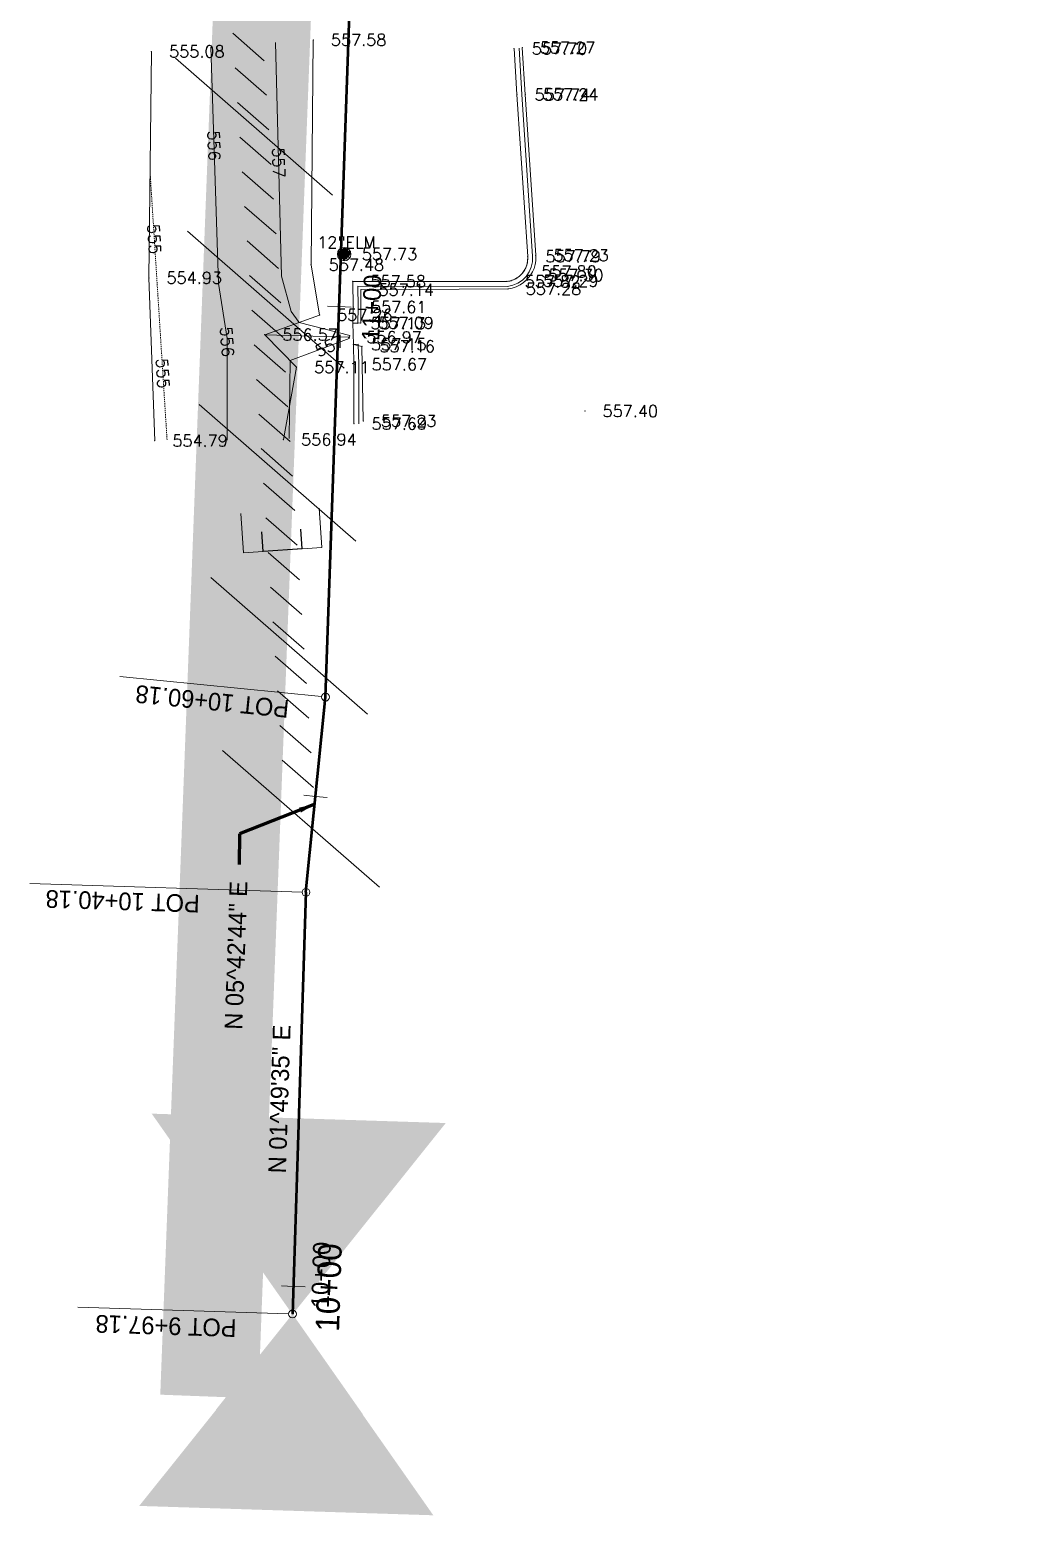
# Model space of a CAD drawing. Extents: x 2536931 to 2538613, y 7112513 to 7131087.
# Drawn here: x 2538183.3 to 2538284.4, y 7121475.9 to 7121627.3 of the extents above; entities that cross this region are included whole.
import ezdxf
from ezdxf.enums import TextEntityAlignment as Align

# ---------------------------------------------------------------- set-up
doc = ezdxf.new("R2010")
doc.units = 0
doc.header["$MEASUREMENT"] = 0
doc.linetypes.add('DGN Style 4', pattern=[1.5247442917175293, 0.7623721458587647, -0.3811860729293823, 0, -0.3811860729293823])
doc.linetypes.add('HIDDEN2', pattern=[0.1875, 0.125, -0.0625])
for name, color, linetype, lineweight in [('100 SCALE PLUG', 7, 'Continuous', 0), ('C-WATR-INST-100SCALE', 7, 'Continuous', 30), ('C-WATR-INST-200SCALE', 3, 'Continuous', 30), ('C-WATR-INST-20SCALE', 30, 'Continuous', 30), ('C-WATR-INST-40SCALE', 1, 'Continuous', 30), ('C-WATR-UGND', 4, 'Continuous', 53), ('C-WATR-UGND-ABANDON-100', 7, 'Continuous', 13), ('C-WATR-UGND-ABANDON-20', 7, 'Continuous', 13), ('D_ALIGN_WL_20_SCALE', 7, 'Continuous', 30), ('D_ALIGN_WL_CENTERLINE', 7, 'DGN Style 4', 30), ('D_ALIGN_WL_POT_20_SCALE', 7, 'Continuous', 0), ('distance', 54, 'Continuous', 0), ('PT', 7, 'Continuous', 0), ('PTELEV', 5, 'Continuous', 0), ('V-PVMT-CONC', 8, 'Continuous', 0), ('V-ROAD-CURB-BACK', 8, 'Continuous', 0), ('V-ROAD-CURB-FACE', 54, 'Continuous', 0), ('V-SITE-VEGE', 8, 'Continuous', 0), ('V-SITE-VEGE-DESC', 8, 'Continuous', 0), ('V-TINN-BRKL', 100, 'Continuous', 0), ('V-TOPO-MAJR', 252, 'HIDDEN2', 0), ('V-TOPO-MINR', 8, 'Continuous', 0)]:
    doc.layers.add(name, color=color, linetype=linetype, lineweight=lineweight)
doc.styles.add('L90', font='simplex.shx', dxfattribs={"height": 0.007499985})
doc.styles.add('PTXT', font='romans.shx')
doc.styles.add('ROMANS', font='romans.shx')
doc.styles.add('Style-BRIDGE', font='BRIDGE.shx')
doc.styles.add('Style-LEROY', font='LEROY.shx')
doc.dimstyles.new('Rob Rd', dxfattribs={"dimtxt": 1.8, "dimasz": 2.25, "dimexe": 0.9, "dimexo": 0.9, "dimgap": 0.9, "dimtad": 0, "dimjust": 1, "dimlfac": 1.000002000004, "dimzin": 11, "dimdsep": 46, "dimtxsty": 'Style-BRIDGE', "dimcen": 0.09, "dimclrd": 7, "dimclre": 7, "dimadec": 4, "dimazin": 3, "dimtfac": 1, "dimtmove": 0, "dimatfit": 3, "dimfxl": 0, "dimfrac": 2, "dimtzin": 11, "dimlwd": 13, "dimlwe": 13, "dimarcsym": 0})

# ---------------------------------------------------------------- blocks, each defined once
blk = doc.blocks.new('TREE')
at = {"linetype": 'Continuous', "flags": 128}
blk.add_lwpolyline([(0.03453942202031612, 0, 0.9999999999999999), (-0.03453942202031612, -2.114859783171583e-18, 0.9999999999999999), (0.03453942202031612, 2.114859783171583e-18)], format="xyb", dxfattribs=at)
for points in [[(0.03453942202031612, 0.004934202879667282), (-0.03453942202031612, 0.004934202879667282)], [(-0.03453942202031612, 0), (0.03453942202031612, 0)], [(-0.02960521867498755, 0.01480260957032442), (0.02960521867498755, 0.01480260957032442)], [(0.02960521867498755, 0.009868406690657139), (-0.02960521867498755, 0.009868406690657139)], [(-0.02960521867498755, 0.009868406690657139), (0.02467101579532027, 0.009868406690657139)], [(-0.02960521867498755, 0.004934202879667282), (0.02467101579532027, 0.004934202879667282)], [(0.02467101579532027, 0.02467101532965899), (-0.02467101579532027, 0.02467101532965899)], [(-0.0197368124499917, 0.0197368124499917), (0.0197368124499917, 0.0197368124499917)], [(0.01480260957032442, 0.0197368124499917), (-0.0197368124499917, 0.0197368124499917)], [(0.009868406224995852, 0.02467101532965899), (-0.009868406224995852, 0.02467101532965899)], [(-0.004934203345328569, 0.02960521914064884), (0.009868406224995852, 0.02960521914064884)], [(-0.02960521867498755, -0.004934202879667282), (0.02960521867498755, -0.004934202879667282)], [(-0.02960521867498755, -0.004934202879667282), (0.02960521867498755, -0.004934202879667282)], [(-0.02960521867498755, -0.009868406690657139), (0.02467101579532027, -0.009868406690657139)], [(0.0197368124499917, -0.01480260957032442), (-0.02467101579532027, -0.01480260957032442)], [(0.02960521867498755, -0.01480260957032442), (-0.02467101579532027, -0.01480260957032442)], [(0.01480260957032442, -0.0197368124499917), (-0.0197368124499917, -0.0197368124499917)], [(-0.01480260957032442, -0.02467101532965899), (0.01480260957032442, -0.02467101532965899)], [(-0.009868406224995852, -0.02467101532965899), (0.004934203345328569, -0.02467101532965899)], [(-0.004934203345328569, -0.02960521914064884), (0.004934203345328569, -0.02960521914064884)]]:
    blk.add_lwpolyline(points, dxfattribs=at)
blk = doc.blocks.new('WVP40SC_2')
at = {"layer": 'C-WATR-INST-200SCALE', "extrusion": (0, 0, -1)}
blk.add_solid([(3.999999997322448, -2.999999999708962), (3.99999999802094, 3.000000000116415), (-1.164153218269348e-10, -1.164153218269348e-10)], dxfattribs=at)
at = {"layer": 'C-WATR-INST-200SCALE'}
blk.add_solid([(1.164153218269348e-10, -1.164153218269348e-10), (4, -3), (3.999999998486601, 3.000000000116415)], dxfattribs=at)
blk = doc.blocks.new('WVP40SC')
at = {"layer": 'C-WATR-INST-40SCALE', "extrusion": (0, 0, -1)}
blk.add_solid([(3.999999997206032, -2.999999999534339), (3.999999998137355, 3.000000000465661), (0, 0)], dxfattribs=at)
at = {"layer": 'C-WATR-INST-40SCALE'}
blk.add_solid([(0, 0), (4, -3), (3.999999998137355, 3)], dxfattribs=at)
blk = doc.blocks.new('WVP40SC_1')
at = {"layer": 'C-WATR-INST-20SCALE', "extrusion": (0, 0, -1)}
blk.add_solid([(3.999999998137355, -3.000000000465661), (4, 2.999999999534339), (0, 2.328306436538696e-10)], dxfattribs=at)
at = {"layer": 'C-WATR-INST-20SCALE'}
blk.add_solid([(0, 2.328306436538696e-10), (4, -3.000000000698492), (4, 2.999999999534339)], dxfattribs=at)
blk = doc.blocks.new('WVP40SC_7')
at = {"layer": 'C-WATR-INST-100SCALE', "extrusion": (0, 0, -1)}
blk.add_solid([(3.999999997671694, -2.999999999767169), (4.000000000465661, 3.000000000814907), (0, -2.328306436538696e-10)], dxfattribs=at)
at = {"layer": 'C-WATR-INST-100SCALE'}
blk.add_solid([(0, -2.328306436538696e-10), (3.999999998603016, -3.000000000116415), (3.999999999068677, 2.999999999883585)], dxfattribs=at)
blk = doc.blocks.new('*U70')
at = {"layer": 'C-WATR-INST-20SCALE'}
for p, q in [((-1.869266568683088, 1.227106725797057), (-2.103709058777895, -0.7591049233451486)), ((2.103156731347553, 0.7582217464223504), (-1.869266568683088, 1.227106725797057)), ((2.103156731347553, 0.7582217464223504), (1.868714241369162, -1.227989903651178))]:
    blk.add_line(p, q, dxfattribs=at)
blk = doc.blocks.new('*U103')
at = {"layer": '100 SCALE PLUG'}
for p, q in [((-1.868937989449478, 1.227168299257755), (-2.103380480912165, -0.7590433498844504)), ((2.103485309766256, 0.7582833198830485), (-1.868937989449478, 1.227168299257755)), ((2.103485309766256, 0.7582833198830485), (1.869042821010225, -1.227928329259157))]:
    blk.add_line(p, q, dxfattribs=at)

msp = doc.modelspace()

# ---------------------------------------------------------------- linework, layer by layer
at = {"layer": 'C-WATR-UGND'}
for p, q in [((2538213.425363729, 7121559.272456246), (2538219.503026804, 7121731.753817371)), ((2538211.434697284, 7121539.371771658), (2538213.425363729, 7121559.272456246)), ((2538211.434697284, 7121539.371771658), (2538210.064177316, 7121496.389616135))]:
    msp.add_line(p, q, dxfattribs=at)
at = {"layer": 'C-WATR-UGND-ABANDON-100'}
for p, q in [((2538198.145734743, 7121624.377499802), (2538214.127404259, 7121610.428082629)), ((2538199.343250917, 7121606.740437834), (2538215.324920433, 7121592.791020657)), ((2538200.540767092, 7121589.103375867), (2538216.522436607, 7121575.15395869)), ((2538201.738283265, 7121571.466313891), (2538217.719952781, 7121557.516896714)), ((2538202.935799445, 7121553.829251917), (2538218.917468956, 7121539.879834741))]:
    msp.add_line(p, q, dxfattribs=at)
at = {"layer": 'C-WATR-UGND-ABANDON-20', "linetype": 'Continuous'}
for p, q in [((2538203.986840077, 7121626.921165178), (2538207.18317398, 7121624.131281742)), ((2538204.226343312, 7121623.393752783), (2538207.422677215, 7121620.603869348)), ((2538204.465846547, 7121619.866340389), (2538207.66218045, 7121617.076456952)), ((2538204.705349782, 7121616.338927994), (2538207.901683684, 7121613.549044559)), ((2538204.944853017, 7121612.811515599), (2538208.14118692, 7121610.021632165)), ((2538205.184356252, 7121609.284103204), (2538208.380690155, 7121606.49421977)), ((2538205.423859487, 7121605.756690811), (2538208.62019339, 7121602.966807375)), ((2538205.663362722, 7121602.229278416), (2538208.859696625, 7121599.439394981)), ((2538205.902865957, 7121598.701866022), (2538209.09919986, 7121595.911982586)), ((2538206.142369192, 7121595.174453626), (2538209.338703095, 7121592.384570191)), ((2538206.381872427, 7121591.647041232), (2538209.57820633, 7121588.857157797)), ((2538206.621375662, 7121588.119628836), (2538209.817709565, 7121585.329745403)), ((2538206.860878897, 7121584.592216442), (2538210.0572128, 7121581.802333008)), ((2538207.100382132, 7121581.064804048), (2538210.296716035, 7121578.274920614)), ((2538207.339885367, 7121577.537391654), (2538210.53621927, 7121574.747508218)), ((2538207.579388602, 7121574.00997926), (2538210.775722505, 7121571.220095824)), ((2538207.818891836, 7121570.482566866), (2538211.01522574, 7121567.692683429)), ((2538208.058395072, 7121566.95515447), (2538211.254728974, 7121564.165271036)), ((2538208.297898307, 7121563.427742076), (2538211.494232209, 7121560.637858641)), ((2538208.537401542, 7121559.900329682), (2538211.733735444, 7121557.110446247)), ((2538208.776904777, 7121556.372917286), (2538211.97323868, 7121553.583033851)), ((2538209.016408011, 7121552.845504892), (2538212.212741915, 7121550.055621457))]:
    msp.add_line(p, q, dxfattribs=at)
at = {"layer": 'D_ALIGN_WL_20_SCALE', "color": 30, "lineweight": 13}
for p, q in [((2538214.827475459, 7121599.063760999), (2538213.628219739, 7121599.106018737)), ((2538214.827475459, 7121599.063760999), (2538216.02673118, 7121599.02150326)), ((2538212.412114498, 7121549.143007743), (2538211.218073422, 7121549.262447728)), ((2538212.412114498, 7121549.143007743), (2538213.606155573, 7121549.023567759)), ((2538210.154049553, 7121499.208183641), (2538208.954659111, 7121499.246427152)), ((2538210.154049553, 7121499.208183641), (2538211.353439996, 7121499.169940129))]:
    msp.add_line(p, q, dxfattribs=at)
at = {"layer": 'D_ALIGN_WL_CENTERLINE', "color": 30, "lineweight": 13}
for p, q in [((2538213.4253637, 7121559.2724562), (2538219.5030268, 7121731.7538174)), ((2538211.4346973, 7121539.3717717), (2538213.4253637, 7121559.2724562)), ((2538210.0641773, 7121496.3896161), (2538211.4346973, 7121539.3717717))]:
    msp.add_line(p, q, dxfattribs=at)
at = {"layer": 'D_ALIGN_WL_POT_20_SCALE', "color": 30, "lineweight": 13}
for p, q in [((2538213.027350008, 7121559.312269528), (2538192.460967761, 7121561.369525705)), ((2538211.034900486, 7121539.384519537), (2538183.268304422, 7121540.269879396)), ((2538209.664380485, 7121496.402363937), (2538188.175148858, 7121497.087565071))]:
    msp.add_line(p, q, dxfattribs=at)
for centre in [(2538213.4253637, 7121559.2724562), (2538211.4346973, 7121539.3717717), (2538210.0641773, 7121496.3896161)]:
    msp.add_circle(centre, 0.4, dxfattribs=at)
at = {"layer": 'distance', "color": 7, "linetype": 'Continuous', "lineweight": 0, "const_width": 10}
msp.add_lwpolyline([(2538201.576477266, 7121487.977752408), (2538232.633022452, 7122301.230520007), (2538462.451899583, 7122316.75061875)], dxfattribs=at)
at = {"layer": 'PT'}
for p in [(2538212.179, 7121626.249, 557.5819999999367), (2538195.68, 7121625.067, 555.0829999996349), (2538232.66, 7121625.367, 557.7009999998845), (2538233.483, 7121625.449, 557.2689999998547), (2538232.946, 7121620.671, 557.7399999997579), (2538233.794, 7121620.687, 557.2349999998696), (2538211.95, 7121603.327, 557.4819999998435), (2538215.325, 7121604.416, 557.7309999996796), (2538234.044, 7121604.183, 557.7930000000633), (2538234.855, 7121604.305, 557.2259999997914), (2538195.416, 7121601.996, 554.9269999996759), (2538216.209, 7121601.637, 557.5770000000484), (2538231.945, 7121601.628, 557.8149999999441), (2538233.626, 7121602.637, 557.8040000000037), (2538233.801, 7121601.679, 557.2879999997094), (2538234.329, 7121602.268, 557.2999999998137), (2538217.03, 7121600.781, 557.1379999998026), (2538232.048, 7121600.869, 557.280999999959), (2538216.262, 7121599.026, 557.6129999998957), (2538212.815, 7121598.212, 557.2560000000522), (2538216.214, 7121597.369, 557.1339999996126), (2538217.017, 7121597.402, 557.0849999999627), (2538207.23, 7121596.2, 556.5669999998063), (2538215.791, 7121595.944, 556.9660000000149), (2538216.271, 7121595.215, 557.1499999999069), (2538217.132, 7121595.017, 557.1579999998212), (2538210.469, 7121592.89, 557.1099999998696), (2538216.331, 7121593.173, 557.6719999997877), (2538239.875, 7121588.422, 557.3999999999069), (2538216.324, 7121587.128, 557.6889999997802), (2538217.282, 7121587.417, 557.2319999998435), (2538196.013, 7121585.401, 554.7930000000633), (2538209.143, 7121585.507, 556.9409999996424)]:
    msp.add_point(p, dxfattribs=at)
at = {"layer": 'V-PVMT-CONC', "flags": 128}
msp.add_lwpolyline([(2538216.271, 7121595.215), (2538216.214, 7121597.369)], dxfattribs=at)
at = {"layer": 'V-ROAD-CURB-BACK', "flags": 128}
msp.add_lwpolyline([(2538216.214, 7121597.369), (2538216.262, 7121599.026), (2538216.209, 7121601.637), (2538231.945, 7121601.627999999, 0.4029773752353625), (2538234.044, 7121604.183), (2538232.946, 7121620.671), (2538232.66, 7121625.367)], format="xyb", dxfattribs=at)
msp.add_lwpolyline([(2538216.324, 7121587.128), (2538216.331, 7121593.173), (2538216.271, 7121595.215)], dxfattribs=at)
at = {"layer": 'V-ROAD-CURB-FACE', "flags": 128}
msp.add_lwpolyline([(2538233.159075281, 7121625.397395129), (2538233.444989142, 7121620.702809499), (2538234.542706463, 7121604.21905433, -0.4057688395745281), (2538231.972719397, 7121601.127984065), (2538216.719258293, 7121601.136708084), (2538216.762146979, 7121599.023833358), (2538216.713790345, 7121597.354522066), (2538216.214, 7121597.369)], format="xyb", dxfattribs=at)
msp.add_lwpolyline([(2538216.823999665, 7121587.127421009), (2538216.831008504, 7121593.18005472), (2538216.7707843, 7121595.229685141), (2538216.271, 7121595.215)], dxfattribs=at)
at = {"layer": 'V-TINN-BRKL', "extrusion": (0.02767852216332614, -0.00707569918512001, 0.9995918336460617), "elevation": 20417.88513423222, "flags": 128}
msp.add_lwpolyline([(7528384.588896191, -694974.679141276), (7528362.17132243, -694980.1396778482), (7528346.24122618, -694984.8301387498)], dxfattribs=at)
at = {"layer": 'V-TINN-BRKL', "extrusion": (-0.0001964207911292221, 0.007422638317409551, 0.9999724325496587), "elevation": 52919.60171672767, "flags": 128}
msp.add_lwpolyline([(2538216.331472538, 7121398.59335906), (2538216.274469396, 7121400.747418399)], dxfattribs=at)
at = {"layer": 'V-TINN-BRKL', "extrusion": (-0.04651462000975039, 0.001390928947844422, 0.9989166408875221), "elevation": -107602.1464619435, "flags": 128}
msp.add_lwpolyline([(-7194280.517960731, 2321718.823417901), (-7194280.517960731, 2321727.397533482)], dxfattribs=at)
at = {"layer": 'V-TINN-BRKL', "extrusion": (-0.9927813168236101, 0.001486892963427543, 0.1199293380090721), "elevation": -2509237.823462259, "flags": 128}
msp.add_lwpolyline([(-7125380.634267872, 303680.7571103782), (-7125386.679271575, 303680.7399867878), (-7125388.721179424, 303680.2141918256)], dxfattribs=at)
at = {"layer": 'V-TINN-BRKL', "extrusion": (-0.007084038298305041, 0.009596332889404566, 0.9999288608678439), "elevation": 50917.4874784179, "flags": 128}
msp.add_lwpolyline([(2538157.534531188, 7121426.708075788), (2538157.384010709, 7121434.308425752), (2538156.52297564, 7121434.506434869)], dxfattribs=at)
at = {"layer": 'V-TINN-BRKL'}
for points in [[(2538212.179, 7121626.249, 557.5819999999367), (2538211.95, 7121603.327, 557.4819999998435), (2538212.815, 7121598.212, 557.2560000000522), (2538207.23, 7121596.2, 556.5669999998063), (2538210.469, 7121592.89, 557.1099999998696), (2538209.143, 7121585.507, 556.9409999996424)], [(2538216.214, 7121597.369, 557.1339999996126), (2538216.262, 7121599.026, 557.6129999998957), (2538216.209, 7121601.637, 557.5770000000484), (2538231.945, 7121601.628, 557.8149999999441), (2538232.078263831, 7121601.647483011, 557.8142666663043), (2538232.210215102, 7121601.6744589, 557.8135333331302), (2538232.340432866, 7121601.70884161, 557.812799999956), (2538232.468501704, 7121601.750521452, 557.8120666663162), (2538232.594013055, 7121601.799365461, 557.8113333331421), (2538232.716566516, 7121601.855217818, 557.810599999968), (2538232.835771121, 7121601.917900342, 557.8098666663282), (2538232.951246585, 7121601.987213066, 557.809133333154), (2538233.062624523, 7121602.062934869, 557.8083999999799), (2538233.169549619, 7121602.144824186, 557.8076666668057), (2538233.271680763, 7121602.232619777, 557.806933333166), (2538233.368692141, 7121602.326041559, 557.8061999999918), (2538233.460274268, 7121602.424791498, 557.805466666352), (2538233.546134982, 7121602.528554567, 557.8047333331779), (2538233.626000372, 7121602.636999742, 557.8040000000037), (2538233.686002668, 7121602.727847262, 557.8032666663639), (2538233.741795491, 7121602.821339017, 557.8025333331898), (2538233.793262529, 7121602.9172801, 557.8018000000156), (2538233.840296484, 7121603.0154705, 557.8010666663758), (2538233.882799303, 7121603.115705512, 557.8003333332017), (2538233.920682379, 7121603.217776175, 557.7995999995619), (2538233.953866733, 7121603.321469694, 557.7988666663878), (2538233.982283188, 7121603.426569897, 557.7981333332136), (2538234.0058725, 7121603.532857675, 557.7974000000395), (2538234.024585492, 7121603.640111445, 557.7966666663997), (2538234.038383152, 7121603.748107612, 557.7959333332255), (2538234.047236716, 7121603.85662103, 557.7952000000514), (2538234.051127726, 7121603.965425476, 557.7944666664116), (2538234.050048071, 7121604.074294121, 557.7937333332375), (2538234.044, 7121604.183, 557.7930000000633), (2538232.946, 7121620.671, 557.7399999997579), (2538232.66, 7121625.367, 557.7009999998845)], [(2538216.214, 7121597.369, 557.1339999996126), (2538217.017, 7121597.402, 557.0849999999627), (2538217.03, 7121600.781, 557.1379999998026), (2538232.048, 7121600.869, 557.280999999959), (2538232.470977188, 7121600.957849852, 557.2839868813753), (2538232.879152323, 7121601.099966199, 557.2869737632573), (2538233.265846991, 7121601.293023784, 557.2899606451392), (2538233.624734231, 7121601.533863869, 557.2929475265555), (2538233.949942059, 7121601.818545912, 557.2959344084375), (2538234.329, 7121602.268, 557.2999999998137), (2538234.530490938, 7121602.605776672, 557.2864358182997), (2538234.687216065, 7121602.966510525, 557.2728716372512), (2538234.7966111, 7121603.344299361, 557.2593074557371), (2538234.856886163, 7121603.732961933, 557.2457432746887), (2538234.867055053, 7121604.126139084, 557.2321790931746), (2538234.855, 7121604.305, 557.2259999997914), (2538233.794, 7121620.687, 557.2349999998696), (2538233.483, 7121625.449, 557.2689999998547)]]:
    msp.add_polyline3d(points, dxfattribs=at)
at = {"layer": 'V-TOPO-MAJR', "elevation": 555, "flags": 128}
msp.add_lwpolyline([(2538195.539538461, 7121612.792044869), (2538197.278321229, 7121585.411215085)], dxfattribs=at)
at = {"layer": 'V-TOPO-MINR', "flags": 128}
for points, elevation in [([(2538208.336495798, 7121625.973720285), (2538208.956516728, 7121602.164921494), (2538209.940754626, 7121598.584624387), (2538210.739876633, 7121597.464435413), (2538215.90207713, 7121596.133201257), (2538215.855640584, 7121595.806998311), (2538209.812848988, 7121593.560534071), (2538209.709415775, 7121585.634859625)], 557), ([(2538201.734254902, 7121625.500731088), (2538202.533070705, 7121601.428975314), (2538203.40044455, 7121595.819263607), (2538203.390984171, 7121585.460563314)], 556)]:
    msp.add_lwpolyline(points, dxfattribs=dict(at, elevation=elevation))

# ---------------------------------------------------------------- block references
at = {"layer": '100 SCALE PLUG', "extrusion": (0, 0, -1), "xscale": 2, "yscale": 2, "zscale": 2, "rotation": 182.8474689342158}
msp.add_blockref('*U103', (-2538208.930562494, 7121576.249908322), dxfattribs=at)
at = {"layer": 'C-WATR-INST-100SCALE', "xscale": 2.500000000000001, "yscale": 2.500000000000001, "zscale": 2.500000000000001, "rotation": 88.17507458863898}
msp.add_blockref('WVP40SC_7', (2538210.064177316, 7121496.389616135), dxfattribs=at)
at = {"layer": 'C-WATR-INST-200SCALE', "xscale": 5.000000000000001, "yscale": 5.000000000000001, "zscale": 5.000000000000001, "rotation": 88.17507456812497}
msp.add_blockref('WVP40SC_2', (2538210.062841615, 7121496.343276858), dxfattribs=at)
at = {"layer": 'C-WATR-INST-20SCALE', "extrusion": (0, 0, -1), "rotation": 182.8474689342158}
msp.add_blockref('*U70', (-2538208.998375468, 7121575.252582375), dxfattribs=at)
at = {"layer": 'C-WATR-INST-20SCALE', "xscale": 0.5000000000000001, "yscale": 0.5000000000000001, "zscale": 0.5000000000000001, "rotation": 88.17507458863898}
msp.add_blockref('WVP40SC_1', (2538210.064177316, 7121496.389616135), dxfattribs=at)
at = {"layer": 'C-WATR-INST-40SCALE', "rotation": 88.17507456812497}
msp.add_blockref('WVP40SC', (2538210.064177316, 7121496.389616135), dxfattribs=at)
at = {"layer": 'V-SITE-VEGE', "xscale": 20, "yscale": 20, "zscale": 20}
msp.add_blockref('TREE', (2538215.325, 7121604.416), dxfattribs=at)

# ---------------------------------------------------------------- texts
at = {"layer": 'D_ALIGN_WL_20_SCALE', "color": 30, "lineweight": 13, "char_height": 1.8, "attachment_point": 2, "line_spacing_factor": 0.7228915662650602, "style": 'L90'}
for s, insert, rotation in [('\\FBRIDGE.shx;11+00', (2538217.225986901, 7121598.979245522), 88.01785392791635), ('\\FBRIDGE.shx;N 05^ 42\'44" E', (2538203.404517202, 7121532.975973693), 87.99665683543951), ('\\FBRIDGE.shx;N 01^ 49\'35" E', (2538207.827699264, 7121518.335976457), 88.17369755772346), ('\\FBRIDGE.shx;10+00', (2538212.065802585, 7121500.4028624), 88.19335443615077)]:
    msp.add_mtext(s, dxfattribs=dict(at, insert=insert, rotation=rotation))
at = {"layer": 'D_ALIGN_WL_POT_20_SCALE', "color": 30, "lineweight": 13}
for s, height, rotation, style, p in [('POT 10+60.18', 1.8, 174.2877023640794, 'Style-BRIDGE', (2538201.790794089, 7121557.929462676)), ('POT 10+40.18', 1.8, 178.1736975574185, 'Style-BRIDGE', (2538192.717803431, 7121537.554477487)), ('10+00', 2.4, 88.17369755741846, 'Style-LEROY', (2538212.552830439, 7121499.131696616)), ('POT 9+97.18', 1.8, 178.1736975574185, 'Style-BRIDGE', (2538197.1367521, 7121494.274010194))]:
    msp.add_text(s, height=height, rotation=rotation, dxfattribs=dict(at, style=style)).set_placement(p, align=Align.TOP_CENTER)
at = {"layer": 'PTELEV', "style": 'PTXT'}
for s, p in [('557.58', (2538213.978999998, 7121625.649000004, 557.5819999999367)), ('557.70', (2538234.460000005, 7121624.766999997, 557.7009999998845)), ('557.27', (2538235.282999998, 7121624.849000007, 557.2689999998547)), ('555.08', (2538197.479999999, 7121624.467, 555.0829999996349)), ('557.74', (2538234.745999999, 7121620.071000002, 557.7399999997579)), ('557.24', (2538235.593999999, 7121620.086999997, 557.2349999998696)), ('557.73', (2538217.125000002, 7121603.816000007, 557.7309999996796)), ('557.79', (2538235.844000002, 7121603.582999997, 557.7930000000633)), ('557.23', (2538236.654999999, 7121603.704999998, 557.2259999997914)), ('557.48', (2538213.750000002, 7121602.726999998, 557.4819999998435)), ('557.80', (2538235.425999999, 7121602.037, 557.8040000000037)), ('554.93', (2538197.216000002, 7121601.395999998, 554.9269999996759)), ('557.58', (2538218.009000001, 7121601.036999993, 557.5770000000484)), ('557.82', (2538233.745000003, 7121601.027999997, 557.8149999999441)), ('557.29', (2538235.601000001, 7121601.079000004, 557.2879999997094)), ('557.30', (2538236.129000004, 7121601.667999998, 557.2999999998137)), ('557.14', (2538218.830000002, 7121600.181000002, 557.1379999998026)), ('557.28', (2538233.848000003, 7121600.269000001, 557.280999999959)), ('557.26', (2538214.614999998, 7121597.611999996, 557.2560000000522)), ('557.61', (2538218.062000005, 7121598.426000006, 557.6129999998957)), ('557.13', (2538218.014000002, 7121596.769000001, 557.1339999996126)), ('557.09', (2538218.816999998, 7121596.802000001, 557.0849999999627)), ('556.57', (2538209.030000003, 7121595.600000001, 556.5669999998063)), ('556.97', (2538217.590999998, 7121595.344000004, 556.9660000000149)), ('557.15', (2538218.070999999, 7121594.615000002, 557.1499999999069)), ('557.16', (2538218.932000002, 7121594.417000003, 557.1579999998212)), ('557.11', (2538212.269000003, 7121592.290000007, 557.1099999998696)), ('557.67', (2538218.131000003, 7121592.572999999, 557.6719999997877)), ('557.23', (2538219.081999999, 7121586.817000002, 557.2319999998435)), ('557.40', (2538241.674999999, 7121587.822000004, 557.3999999999069)), ('557.69', (2538218.123999998, 7121586.527999997, 557.6889999997802)), ('554.79', (2538197.813000003, 7121584.801000006, 554.7930000000633)), ('556.94', (2538210.942999998, 7121584.906999998, 556.9409999996424))]:
    msp.add_text(s, height=1.2, dxfattribs=at).set_placement(p)
at = {"layer": 'V-SITE-VEGE-DESC', "insert": (2538212.575800841, 7121606.213536308), "char_height": 1.2, "attachment_point": 1, "style": 'ROMANS'}
msp.add_mtext('12"ELM ', dxfattribs=at)
at = {"layer": 'V-TOPO-MAJR', "char_height": 1.2, "attachment_point": 5, "rotation": 273.633612219425, "style": 'ROMANS'}
for insert in [(2538195.974234153, 7121605.946837422), (2538196.843625537, 7121592.256422531)]:
    msp.add_mtext('555', dxfattribs=dict(at, insert=insert))
at = {"layer": 'V-TOPO-MINR', "char_height": 1.2, "attachment_point": 5, "style": 'ROMANS'}
for s, insert, rotation in [('556', (2538202.066915771, 7121615.476228375), 271.900650082505), ('557', (2538208.655006295, 7121613.742919736), 271.49174074225016), ('556', (2538203.400144369, 7121595.490579964), 273.79082696873934), ('557', (2538213.851401245, 7121595.061903609), 24.222293584607957)]:
    msp.add_mtext(s, dxfattribs=dict(at, insert=insert, rotation=rotation))

# ---------------------------------------------------------------- leaders
at = {"layer": 'D_ALIGN_WL_20_SCALE', "color": 30, "linetype": 'Continuous', "lineweight": 13}
msp.add_leader([(2538212.332506755, 7121548.347169443), (2538204.665051783, 7121545.317336597), (2538204.637240011, 7121542.190648376)], dimstyle='Rob Rd', override={"dimtxt": 1.8, "dimasz": 1.62, "dimgap": 0, "dimtxsty": 'Style-BRIDGE', "dimclrd": 0, "dimlwd": 65534}, dxfattribs=at)

doc.saveas('drawing.dxf')
